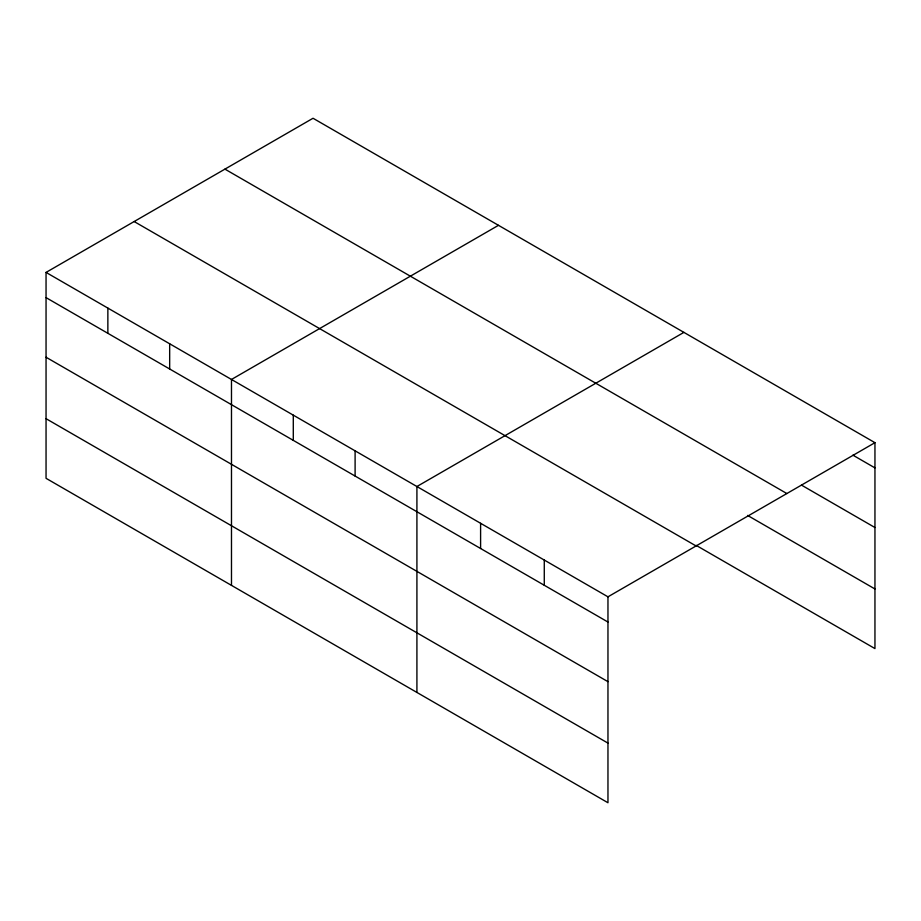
<?xml version="1.0" encoding="UTF-8"?>
<svg xmlns="http://www.w3.org/2000/svg" width="921" height="921" viewBox="0 0 921 921"><rect width="100%" height="100%" fill="white"/><g stroke="black" fill="none" stroke-linecap="round" stroke-linejoin="round"><path stroke-width="1.38" d="M607.964 681.667L607.964 596.82L46.05 272.409L46.05 478.321L607.964 802.744L607.964 681.667L46.05 357.244M46.05 272.409L313.036 118.256L874.95 442.679L874.95 648.591L696.149 545.359M498.468 225.323L231.482 379.464L231.482 585.376M683.9 332.377L416.914 486.518L416.914 692.431M607.964 596.82L874.95 442.679M852.904 455.158L874.95 467.891M801.466 485.102L874.95 527.526M224.931 169.13L786.845 493.541M747.587 515.426L874.95 588.968M134.155 221.535L696.069 545.957M46.05 297.621L607.964 622.032M46.05 418.687L607.964 743.109M544.276 560.06L544.276 585.261M480.601 523.289L480.601 548.502M355.103 450.83L355.103 476.042M293.292 415.152L293.292 440.365M169.671 343.775L169.671 368.987M107.861 308.086L107.861 333.298"/></g></svg>
